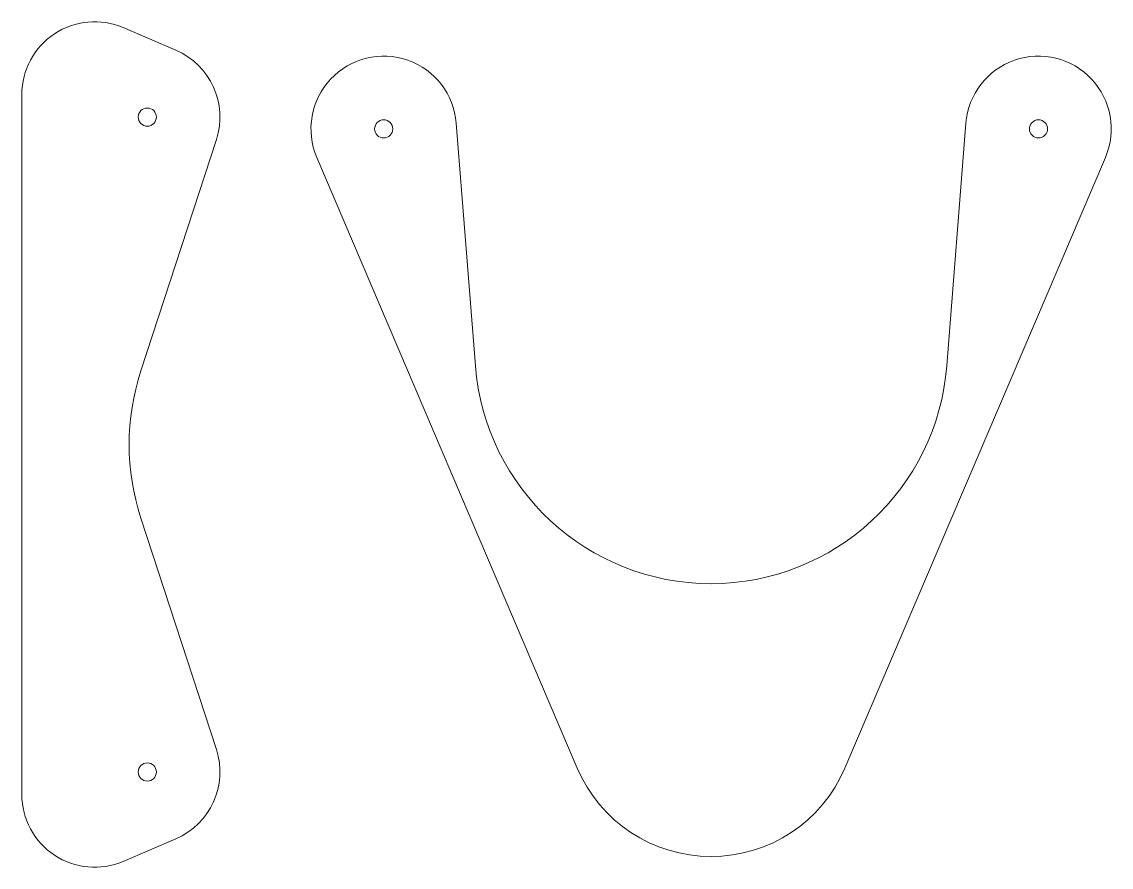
# Model space of a CAD drawing. Header units: inches. Extents: x -9.5 to 5.5, y -2.1 to 9.5.
import ezdxf

# ---------------------------------------------------------------- set-up
doc = ezdxf.new("R2010")
doc.units = ezdxf.units.IN
doc.header["$MEASUREMENT"] = 0
doc.layers.add('ceiling bracket', color=3, linetype='Continuous', lineweight=0, true_color=0x00ff00)

msp = doc.modelspace()

# ---------------------------------------------------------------- linework, layer by layer
at = {"layer": 'ceiling bracket', "flags": 128}
for points in [[(-7.839, 4.673, 0.159342), (-7.839, 2.652), (-6.8, -0.527, -0.388898), (-7.358, -1.757), (-8.083, -2.067, -0.537899), (-9.475, -1.147), (-9.475, 8.472, -0.537899), (-8.083, 9.392), (-7.358, 9.082, -0.388898), (-6.8, 7.852)], [(3.24, 4.744, -0.924182), (-3.24, 4.744), (-3.503, 8.079, 1.176974), (-5.42, 7.608), (-1.84, -0.785, 0.660592), (1.84, -0.785), (5.42, 7.608, 1.176974), (3.503, 8.079)]]:
    msp.add_lwpolyline(points, format="xyb", close=True, dxfattribs=at)
at = {"layer": 'ceiling bracket'}
for centre in [(-7.75, 8.162), (-4.5, 8), (4.5, 8), (-7.75, -0.838)]:
    msp.add_circle(centre, 0.125, dxfattribs=at)

doc.saveas('drawing.dxf')
